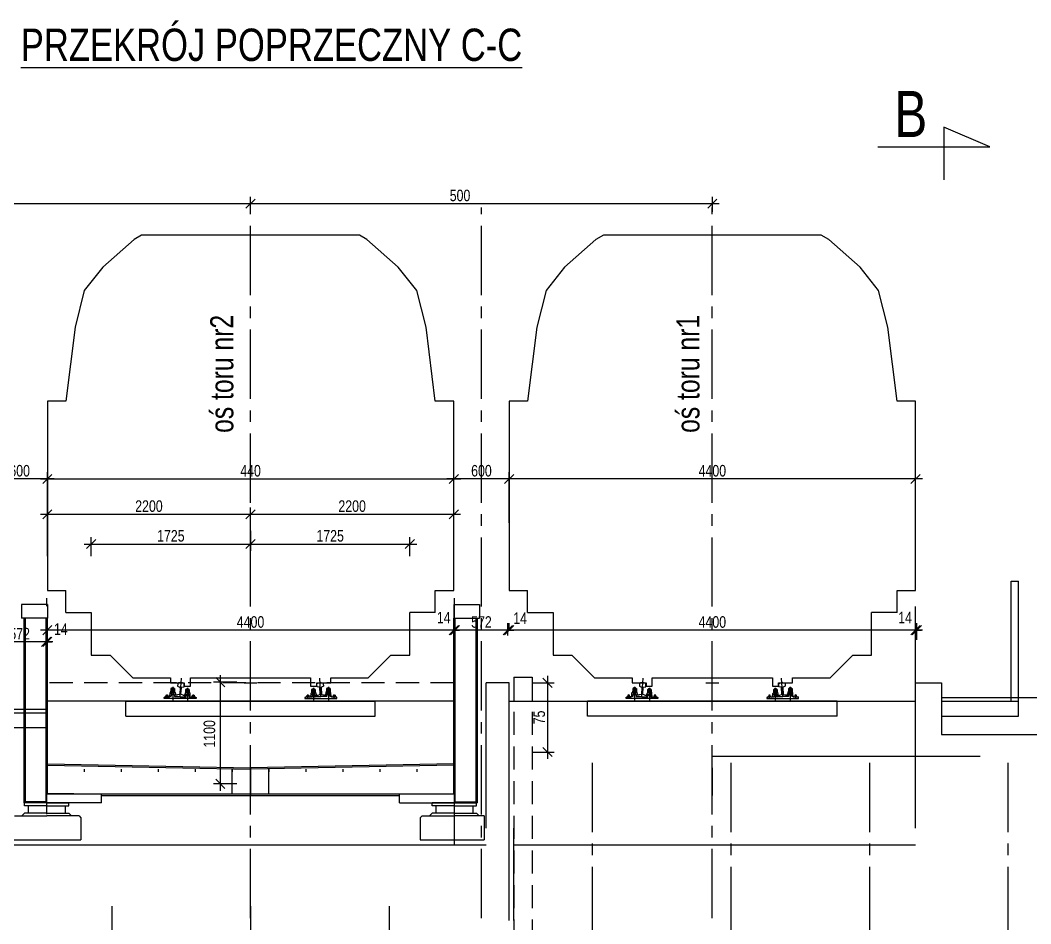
# Model space of a CAD drawing. Header units: millimetres. Extents: x -1069826 to 2704411, y -432732 to 412301.
# Drawn here: x 622238 to 633180, y -22106 to -12319 of the extents above; entities that cross this region are included whole.
import ezdxf
from ezdxf.enums import TextEntityAlignment as Align

# ---------------------------------------------------------------- set-up
doc = ezdxf.new("R2010")
doc.units = ezdxf.units.MM
doc.header["$LTSCALE"] = 1000
doc.header["$MEASUREMENT"] = 0
doc.linetypes.add('CENTER2', pattern=[1.125, 0.75, -0.125, 0.125, -0.125])
doc.linetypes.add('HIDDEN', pattern=[0.375, 0.25, -0.125])
for name, color, linetype in [('0-RAM-T', 7, 'Continuous'), ('0-T', 7, 'Continuous'), ('00XX00-S', 7, 'Continuous')]:
    doc.layers.add(name, color=color, linetype=linetype)
doc.styles.add('CDMSTYLE', font='CDMSIMPL', dxfattribs={"width": 0.8, "bigfont": 'CDMBIGPL'})
doc.dimstyles.new('CDMOG-CM-50', dxfattribs={"dimscale": 50, "dimtxt": 2.5, "dimasz": 2, "dimexe": 1.5, "dimexo": 5, "dimgap": 0.5, "dimtad": 1, "dimdec": 1, "dimlfac": 0.1, "dimrnd": 0.5, "dimzin": 9, "dimdsep": 46, "dimtxsty": 'CDMSTYLE', "dimblk1": 'OBLIQUE', "dimblk2": 'OBLIQUE', "dimsah": 1, "dimcen": -2.5, "dimdle": 1.5, "dimclrd": 9, "dimclre": 9, "dimclrt": 9, "dimadec": 0, "dimazin": 0, "dimtfac": 1, "dimtmove": 2, "dimatfit": 3, "dimldrblk": 'OBLIQUE', "dimfxl": 1, "dimtvp": 1, "dimtolj": 1, "dimtzin": 0, "dimarcsym": 0})
doc.dimstyles.new('CDMOG-MM-50', dxfattribs={"dimscale": 50, "dimtxt": 2.5, "dimasz": 1, "dimexe": 1.5, "dimexo": 5, "dimgap": 0.5, "dimtad": 1, "dimdec": 0, "dimrnd": 1, "dimzin": 1, "dimdsep": 46, "dimtxsty": 'CDMSTYLE', "dimblk1": 'OBLIQUE', "dimblk2": 'OBLIQUE', "dimsah": 1, "dimtsz": 1, "dimcen": -2.5, "dimdle": 1.5, "dimclrd": 9, "dimclre": 9, "dimclrt": 9, "dimadec": 0, "dimazin": 0, "dimtfac": 1, "dimtmove": 2, "dimatfit": 3, "dimldrblk": 'OBLIQUE', "dimfxl": 1, "dimtvp": 1, "dimtolj": 1, "dimtzin": 0, "dimarcsym": 0})
doc.dimstyles.new('CDMST-MM-50', dxfattribs={"dimscale": 50, "dimtxt": 2.5, "dimasz": 2, "dimexe": 1.5, "dimexo": 3, "dimgap": 0.5, "dimtad": 1, "dimdec": 0, "dimrnd": 1, "dimzin": 1, "dimdsep": 46, "dimtxsty": 'CDMSTYLE', "dimblk1": 'OBLIQUE', "dimblk2": 'OBLIQUE', "dimsah": 1, "dimcen": -2.5, "dimdle": 1.5, "dimclrd": 9, "dimclre": 9, "dimclrt": 9, "dimadec": 0, "dimazin": 0, "dimtfac": 1, "dimtmove": 2, "dimatfit": 3, "dimldrblk": 'OBLIQUE', "dimfxl": 1, "dimtvp": 1, "dimtolj": 1, "dimtzin": 0, "dimarcsym": 0})

# ---------------------------------------------------------------- blocks, each defined once
blk = doc.blocks.new('A$C5F112703')
at = {"color": 9, "linetype": 'ByBlock'}
for p, q in [((940, 4869), (600, 4569)), ((1020, 4919), (940, 4869)), ((3380, 4919), (1020, 4919)), ((3460, 4869), (3380, 4919)), ((3800, 4569), (3460, 4869)), ((600, 4569), (400, 4319)), ((4000, 4319), (3800, 4569)), ((400, 4319), (300, 3919)), ((4100, 3919), (4000, 4319)), ((300, 3919), (200, 3119)), ((4200, 3119), (4100, 3919)), ((0, 3119), (0, 1069)), ((200, 3119), (0, 3119)), ((4400, 3119), (4200, 3119)), ((4400, 1069), (4400, 3119)), ((0, 1069), (200, 1069)), ((4200, 1069), (4400, 1069)), ((475, 829), (475, 369)), ((3925, 369), (3925, 829)), ((475, 369), (680, 369)), ((680, 369), (925, 124)), ((3475, 124), (3720, 369)), ((3720, 369), (3925, 369)), ((925, 124), (1333, 124)), ((1333, 124), (1333, 69)), ((1550, 124), (2851, 124)), ((1550, 31), (1550, 124)), ((2851, 124), (2851, 31)), ((3068, 124), (3475, 124)), ((3068, 69), (3068, 124)), ((1333, 69), (1483, 69)), ((1483, 69), (1483, 31)), ((1483, 31), (1550, 31)), ((2851, 31), (2918, 31)), ((2918, 69), (3068, 69)), ((2918, 31), (2918, 69))]:
    blk.add_line(p, q, dxfattribs=at)
at = {"layer": '0-T', "color": 9, "linetype": 'Continuous'}
for p, q in [((200, 829), (200, 1069)), ((4200, 829), (4200, 1069)), ((200, 829), (475, 829)), ((4200, 829), (3925, 829)), ((2200, 0), (2200, 137)), ((2131, 69), (2269, 69))]:
    blk.add_line(p, q, dxfattribs=at)
blk = doc.blocks.new('A$C22AE4A19')
at = {"layer": '0-T', "color": 9, "linetype": 'Continuous'}
blk.add_blockref('A$C5F112703', (0, 0), dxfattribs=at)
blk = doc.blocks.new('*D151')
at = {"color": 9, "linetype": 'ByBlock', "transparency": 16777216}
for p, q in [((624682, -18043), (624782, -17943)), ((626407, -18043), (626507, -17943)), ((626457, -18126), (626457, -17918)), ((624657, -17993), (626532, -17993))]:
    blk.add_line(p, q, dxfattribs=at)
at = {"layer": 'Defpoints', "color": 0, "linetype": 'ByBlock', "transparency": 16777216}
for p in [(624732, -17599), (626457, -17993), (626457, -18376)]:
    blk.add_point(p, dxfattribs=at)
at = {"color": 9, "linetype": 'ByBlock', "transparency": 16777216, "insert": (625594, -17905), "char_height": 125, "attachment_point": 5, "style": 'CDMSTYLE'}
blk.add_mtext('\\A1;1725', dxfattribs=at)
blk = doc.blocks.new('_OBLIQUE')
at = {"color": 0, "linetype": 'ByBlock'}
blk.add_line((-0.5, -0.5), (0.5, 0.5), dxfattribs=at)
blk = doc.blocks.new('*D150')
at = {"color": 9, "linetype": 'ByBlock', "transparency": 16777216}
for p, q in [((626932, -18126), (626932, -17596)), ((624657, -17671), (627007, -17671)), ((624682, -17721), (624782, -17621)), ((626882, -17721), (626982, -17621))]:
    blk.add_line(p, q, dxfattribs=at)
at = {"layer": 'Defpoints', "color": 0, "linetype": 'ByBlock', "transparency": 16777216}
for p in [(626932, -17671), (624732, -18376), (626932, -18376)]:
    blk.add_point(p, dxfattribs=at)
at = {"color": 9, "linetype": 'ByBlock', "transparency": 16777216, "insert": (625832, -17583), "char_height": 125, "attachment_point": 5, "style": 'CDMSTYLE'}
blk.add_mtext('\\A1;2200', dxfattribs=at)
blk = doc.blocks.new('SZPKOL')
at = {"color": 0, "linetype": 'ByBlock'}
blk.add_lwpolyline([(12, 4, 0.138548), (-12, 5), (-9, 22), (0, 24), (9, 22)], format="xyb", close=True, dxfattribs=at)
for start, end in [(102.9105, 124.2422), (55.7578, 72.0998)]:
    blk.add_arc((-2, -38), 45.5, start, end, dxfattribs=at)
blk = doc.blocks.new('SRUKOL')
at = {"color": 0, "linetype": 'ByBlock'}
for p, q in [((0, 10), (-22, 10)), ((-22, 10), (-22, 0)), ((-11, 5), (-22, 5)), ((0, 0), (-22, 0)), ((-20, 37), (-20, 24)), ((-20, 24), (-20, 11)), ((-17, 5), (-17, 0)), ((0, 39), (-15, 39)), ((0, 10), (-15, 10)), ((-13, 42), (-10, 44)), ((-13, 39), (-13, 42)), ((-13, 42), (13, 42)), ((-12, 5), (-12, 0)), ((-11, 10), (11, 5)), ((-11, 5), (11, 0)), ((-10, 44), (-10, 38)), ((-10, 44), (10, 44)), ((-10, 37), (-10, 24)), ((-10, 24), (-10, 11)), ((0, 39), (15, 39)), ((0, 10), (15, 10)), ((0, 10), (22, 10)), ((0, 0), (22, 0)), ((13, 42), (10, 44)), ((10, 44), (10, 38)), ((10, 37), (10, 24)), ((10, 24), (10, 11)), ((11, 5), (22, 5)), ((12, 10), (12, 5)), ((13, 39), (13, 42)), ((17, 10), (17, 5)), ((20, 37), (20, 24)), ((20, 24), (20, 11)), ((22, 10), (22, 0))]:
    blk.add_line(p, q, dxfattribs=at)
for centre, radius, start, end in [((-15, 29), 10, 60, 120), ((-15, 20), 10, 240, 300), ((0, -1), 40, 90, 104.6015), ((0, 50), 40, 255.3985, 270), ((0, -1), 40, 75.3985, 90), ((0, 50), 40, 270, 284.6015), ((15, 29), 10, 60, 120), ((15, 20), 10, 240, 300)]:
    blk.add_arc(centre, radius, start, end, dxfattribs=at)
blk = doc.blocks.new('KOTOR14P')
at = {"color": 0, "linetype": 'ByBlock'}
for p, q in [((-763, 1), (-753, 0)), ((-743, -1), (-753, 0)), ((743, -1), (753, 0)), ((763, 1), (753, 0))]:
    blk.add_line(p, q, dxfattribs=at)
at = {"color": 1, "linetype": 'ByBlock'}
for p, q in [((-762, -151), (-749, 52)), ((762, -151), (749, 52)), ((-903, -170), (-903, -127)), ((-619, -170), (-619, -127)), ((621, -170), (621, -127)), ((906, -170), (906, -127))]:
    blk.add_line(p, q, dxfattribs=at)
at = {"color": 1, "linetype": 'Continuous'}
for p, q in [((-843, -44), (-843, -189)), ((-682, -56), (-682, -189)), ((682, -56), (682, -189)), ((843, -44), (843, -189))]:
    blk.add_line(p, q, dxfattribs=at)
at = {"color": 0, "linetype": 'ByBlock'}
for points in [[(-763, 1, 0.040045), (-775, 0, 0.020854), (-776, 0, 0.007371), (-779, -1, 0.343626), (-788, -12), (-790, -38), (-767, -47, -0.320103), (-763, -54), (-767, -119, -0.303763), (-772, -125), (-791, -132, -0.075856), (-803, -134), (-821, -134, 0.388573), (-824, -137), (-824, -145), (-700, -153), (-699, -145, 0.388573), (-702, -142), (-720, -139, -0.075856), (-731, -135), (-749, -127, -0.303763), (-753, -120), (-749, -55, -0.320103), (-744, -48), (-720, -42), (-719, -16, 0.343626), (-727, -4, 0.007371), (-729, -3, 0.020854), (-730, -3, 0.040045), (-743, -1)], [(763, 1, -0.040045), (775, 0, -0.020854), (776, 0, -0.007371), (779, -1, -0.343626), (788, -12), (790, -38), (767, -47, 0.320103), (763, -54), (767, -119, 0.303763), (772, -125), (791, -132, 0.075856), (803, -134), (821, -134, -0.388573), (824, -137), (824, -145), (700, -153), (699, -145, -0.388573), (702, -142), (720, -139, 0.075856), (731, -135), (749, -127, 0.303763), (753, -120), (749, -55, 0.320103), (744, -48), (720, -42), (719, -16, -0.343626), (727, -4, -0.007371), (729, -3, -0.020854), (730, -3, -0.040045), (743, -1)]]:
    blk.add_lwpolyline(points, format="xyb", dxfattribs=at)
for points in [[(-827, -114, 0.371247), (-830, -112), (-855, -112, 0.388479), (-858, -114), (-860, -143, -0.388479), (-862, -145), (-871, -145, -0.440425), (-873, -143), (-870, -107, -0.388479), (-862, -100), (-822, -100, -0.371247), (-817, -104), (-814, -120, 0.282191), (-811, -124), (-809, -125, -0.288824), (-808, -126), (-807, -131, -0.418231), (-809, -133), (-823, -134, -0.403059), (-825, -132)], [(827, -114, -0.371247), (830, -112), (855, -112, -0.388479), (858, -114), (860, -143, 0.388479), (862, -145), (871, -145, 0.440425), (873, -143), (870, -107, 0.388479), (862, -100), (822, -100, 0.371247), (817, -104), (814, -120, -0.282191), (811, -124), (809, -125, 0.288824), (808, -126), (807, -131, 0.418231), (809, -133), (823, -134, 0.403059), (825, -132)], [(-589, -162), (-589, -168, -0.414214), (-591, -170), (-932, -170, -0.414214), (-934, -168), (-934, -160, -0.414214), (-929, -155), (-880, -155, 0.414214), (-878, -153), (-878, -147, -0.414214), (-876, -145), (-860, -145, 0.385314), (-858, -143), (-856, -125), (-829, -125, -0.385314), (-827, -127), (-825, -146, 0.367589), (-823, -147), (-701, -155, 0.403251), (-698, -153), (-697, -137, -0.385314), (-695, -135), (-669, -135, -0.385314), (-667, -137), (-666, -155, 0.385314), (-664, -157), (-594, -157, -0.414214)], [(-698, -124, -0.371247), (-695, -122), (-670, -122, -0.388479), (-667, -124), (-665, -153, 0.388479), (-663, -155), (-654, -155, 0.440425), (-652, -152), (-655, -117, 0.388479), (-663, -110), (-703, -110, 0.371247), (-708, -114), (-710, -127, -0.282191), (-714, -131), (-715, -131, 0.288824), (-717, -133), (-717, -138, 0.418231), (-716, -140), (-702, -141, 0.403059), (-700, -140)], [(589, -162), (589, -168, 0.414214), (591, -170), (932, -170, 0.414214), (934, -168), (934, -160, 0.414214), (929, -155), (880, -155, -0.414214), (878, -153), (878, -147, 0.414214), (876, -145), (860, -145, -0.385314), (858, -143), (856, -125), (829, -125, 0.385314), (827, -127), (825, -146, -0.367589), (823, -147), (701, -155, -0.403251), (698, -153), (697, -137, 0.385314), (695, -135), (669, -135, 0.385314), (667, -137), (666, -155, -0.385314), (664, -157), (594, -157, 0.414214)], [(698, -124, 0.371247), (695, -122), (670, -122, 0.388479), (667, -124), (665, -153, -0.388479), (663, -155), (654, -155, -0.440425), (652, -152), (655, -117, -0.388479), (663, -110), (703, -110, -0.371247), (708, -114), (710, -127, 0.282191), (714, -131), (715, -131, -0.288824), (717, -133), (717, -138, -0.418231), (716, -140), (702, -141, -0.403059), (700, -140)]]:
    blk.add_lwpolyline(points, format="xyb", close=True, dxfattribs=at)
at = {"color": 1, "linetype": 'Continuous'}
blk.add_point((0, 0), dxfattribs=at)
at = {"color": 0, "linetype": 'ByBlock'}
for name, p in [('SRUKOL', (-844, -100)), ('SRUKOL', (-683, -110)), ('SRUKOL', (681, -110)), ('SRUKOL', (842, -100)), ('SZPKOL', (-904, -155)), ('SZPKOL', (-619, -157)), ('SZPKOL', (621, -157)), ('SZPKOL', (907, -155))]:
    blk.add_blockref(name, p, dxfattribs=at)
blk = doc.blocks.new('*D122')
at = {"color": 9, "linetype": 'ByBlock', "transparency": 16777216}
for p, q in [((550356, -17288), (554906, -17288)), ((550431, -18119), (550431, -17213)), ((554831, -18119), (554831, -17213))]:
    blk.add_line(p, q, dxfattribs=at)
at = {"layer": 'Defpoints', "color": 0, "linetype": 'ByBlock', "transparency": 16777216}
for p in [(554831, -17288), (550431, -18369), (554831, -18369)]:
    blk.add_point(p, dxfattribs=at)
at = {"color": 9, "linetype": 'ByBlock', "transparency": 16777216, "xscale": 100, "yscale": 100, "zscale": 100, "rotation": 180}
blk.add_blockref('_OBLIQUE', (550431, -17288), dxfattribs=at)
at = {"color": 9, "linetype": 'ByBlock', "transparency": 16777216, "xscale": 100, "yscale": 100, "zscale": 100}
blk.add_blockref('_OBLIQUE', (554831, -17288), dxfattribs=at)
at = {"color": 9, "linetype": 'ByBlock', "transparency": 16777216, "insert": (552631, -17200), "char_height": 125, "attachment_point": 5, "style": 'CDMSTYLE'}
blk.add_mtext('\\A1;440', dxfattribs=at)
blk = doc.blocks.new('*D120')
at = {"color": 9, "linetype": 'ByBlock', "transparency": 16777216}
for p, q in [((627007, -18925), (622457, -18925)), ((622482, -18975), (622582, -18875)), ((622532, -19246), (622532, -18850)), ((626882, -18975), (626982, -18875))]:
    blk.add_line(p, q, dxfattribs=at)
at = {"layer": 'Defpoints', "color": 0, "linetype": 'ByBlock', "transparency": 16777216}
for p in [(622532, -18925), (626932, -19294), (622532, -19496)]:
    blk.add_point(p, dxfattribs=at)
at = {"color": 9, "linetype": 'ByBlock', "transparency": 16777216, "insert": (624732, -18838), "char_height": 125, "attachment_point": 5, "style": 'CDMSTYLE'}
blk.add_mtext('\\A1;4400', dxfattribs=at)
blk = doc.blocks.new('*D136')
at = {"color": 9, "linetype": 'ByBlock', "transparency": 16777216}
for p, q in [((621896, -19103), (621996, -19003)), ((621946, -19374), (621946, -18978)), ((622468, -19103), (622568, -19003)), ((622593, -19053), (621871, -19053))]:
    blk.add_line(p, q, dxfattribs=at)
at = {"layer": 'Defpoints', "color": 0, "linetype": 'ByBlock', "transparency": 16777216}
for p in [(621946, -19053), (621946, -19624), (622518, -19624)]:
    blk.add_point(p, dxfattribs=at)
at = {"color": 9, "linetype": 'ByBlock', "transparency": 16777216, "insert": (622232, -18965), "char_height": 125, "attachment_point": 5, "style": 'CDMSTYLE'}
blk.add_mtext('\\A1;572', dxfattribs=at)
blk = doc.blocks.new('*D137')
at = {"color": 9, "linetype": 'ByBlock', "transparency": 16777216}
for p, q in [((622468, -19103), (622568, -19003)), ((622482, -19103), (622582, -19003)), ((622518, -19374), (622518, -18978)), ((622518, -19053), (622468, -19053)), ((622532, -19053), (622518, -19053)), ((622532, -19053), (622518, -19053)), ((622532, -19053), (622582, -19053))]:
    blk.add_line(p, q, dxfattribs=at)
at = {"layer": 'Defpoints', "color": 0, "linetype": 'ByBlock', "transparency": 16777216}
for p in [(622518, -19053), (622518, -19624), (622532, -19624)]:
    blk.add_point(p, dxfattribs=at)
at = {"color": 9, "linetype": 'ByBlock', "transparency": 16777216, "insert": (622678, -18915), "char_height": 125, "attachment_point": 5, "style": 'CDMSTYLE'}
blk.add_mtext('\\A1;14', dxfattribs=at)
blk = doc.blocks.new('*D138')
at = {"color": 9, "linetype": 'ByBlock', "transparency": 16777216}
for p, q in [((622607, -17288), (621857, -17288)), ((621882, -17338), (621982, -17238)), ((621932, -17515), (621932, -17213)), ((622482, -17338), (622582, -17238)), ((622532, -17416), (622532, -17213))]:
    blk.add_line(p, q, dxfattribs=at)
at = {"layer": 'Defpoints', "color": 0, "linetype": 'ByBlock', "transparency": 16777216}
for p in [(621932, -17288), (622532, -17666), (621932, -17765)]:
    blk.add_point(p, dxfattribs=at)
at = {"color": 9, "linetype": 'ByBlock', "transparency": 16777216, "insert": (622232, -17200), "char_height": 125, "attachment_point": 5, "style": 'CDMSTYLE'}
blk.add_mtext('\\A1;600', dxfattribs=at)
blk = doc.blocks.new('*D141')
at = {"color": 9, "linetype": 'ByBlock', "transparency": 16777216}
for p, q in [((552304, -20665), (552304, -19415)), ((552481, -19490), (552229, -19490)), ((552481, -20590), (552229, -20590))]:
    blk.add_line(p, q, dxfattribs=at)
at = {"layer": 'Defpoints', "color": 0, "linetype": 'ByBlock', "transparency": 16777216}
for p in [(552304, -19490), (552631, -19490), (552631, -20590)]:
    blk.add_point(p, dxfattribs=at)
at = {"color": 9, "linetype": 'ByBlock', "transparency": 16777216, "xscale": 100, "yscale": 100, "zscale": 100}
for p, rotation in [((552304, -19490), 90), ((552304, -20590), 270)]:
    blk.add_blockref('_OBLIQUE', p, dxfattribs=dict(at, rotation=rotation))
at = {"color": 9, "linetype": 'ByBlock', "transparency": 16777216, "insert": (552186, -20049), "char_height": 125, "attachment_point": 5, "rotation": 90, "style": 'CDMSTYLE'}
blk.add_mtext('\\A1;1100', dxfattribs=at)
blk = doc.blocks.new('*D116')
at = {"color": 9, "linetype": 'ByBlock', "transparency": 16777216}
for p, q in [((622957, -18043), (623057, -17943)), ((623007, -18126), (623007, -17918)), ((624682, -18043), (624782, -17943)), ((624732, -17849), (624732, -18068)), ((622932, -17993), (624807, -17993))]:
    blk.add_line(p, q, dxfattribs=at)
at = {"layer": 'Defpoints', "color": 0, "linetype": 'ByBlock', "transparency": 16777216}
for p in [(624732, -17599), (624732, -17993), (623007, -18376)]:
    blk.add_point(p, dxfattribs=at)
at = {"color": 9, "linetype": 'ByBlock', "transparency": 16777216, "insert": (623869, -17905), "char_height": 125, "attachment_point": 5, "style": 'CDMSTYLE'}
blk.add_mtext('\\A1;1725', dxfattribs=at)
blk = doc.blocks.new('*D115')
at = {"color": 9, "linetype": 'ByBlock', "transparency": 16777216}
for p, q in [((622532, -18126), (622532, -17596)), ((624732, -18126), (624732, -17596)), ((622457, -17671), (624807, -17671)), ((622482, -17721), (622582, -17621)), ((624682, -17721), (624782, -17621))]:
    blk.add_line(p, q, dxfattribs=at)
at = {"layer": 'Defpoints', "color": 0, "linetype": 'ByBlock', "transparency": 16777216}
for p in [(624732, -17671), (622532, -18376), (624732, -18376)]:
    blk.add_point(p, dxfattribs=at)
at = {"color": 9, "linetype": 'ByBlock', "transparency": 16777216, "insert": (623632, -17583), "char_height": 125, "attachment_point": 5, "style": 'CDMSTYLE'}
blk.add_mtext('\\A1;2200', dxfattribs=at)
blk = doc.blocks.new('*D157')
at = {"color": 9, "linetype": 'ByBlock', "transparency": 16777216}
for p, q in [((631882, -18975), (631982, -18875)), ((631932, -18925), (631882, -18925)), ((631896, -18975), (631996, -18875)), ((631932, -19025), (631932, -18850)), ((631946, -18925), (631932, -18925)), ((631946, -18925), (631932, -18925)), ((631946, -19029), (631946, -18850)), ((631946, -18925), (631996, -18925))]:
    blk.add_line(p, q, dxfattribs=at)
at = {"layer": 'Defpoints', "color": 0, "linetype": 'ByBlock', "transparency": 16777216}
for p in [(631932, -18925), (631932, -19275), (631946, -19279)]:
    blk.add_point(p, dxfattribs=at)
at = {"color": 9, "linetype": 'ByBlock', "transparency": 16777216, "insert": (631819, -18789), "char_height": 125, "attachment_point": 5, "style": 'CDMSTYLE'}
blk.add_mtext('\\A1;14', dxfattribs=at)
blk = doc.blocks.new('*D156')
at = {"color": 9, "linetype": 'ByBlock', "transparency": 16777216}
for p, q in [((555845, -19421), (555845, -20321)), ((555681, -19496), (555920, -19496)), ((555681, -20246), (555920, -20246))]:
    blk.add_line(p, q, dxfattribs=at)
at = {"layer": 'Defpoints', "color": 0, "linetype": 'ByBlock', "transparency": 16777216}
for p in [(555431, -19496), (555431, -20246), (555845, -20246)]:
    blk.add_point(p, dxfattribs=at)
at = {"color": 9, "linetype": 'ByBlock', "transparency": 16777216, "xscale": 100, "yscale": 100, "zscale": 100}
for p, rotation in [((555845, -19496), 90), ((555845, -20246), 270)]:
    blk.add_blockref('_OBLIQUE', p, dxfattribs=dict(at, rotation=rotation))
at = {"color": 9, "linetype": 'ByBlock', "transparency": 16777216, "insert": (555757, -19871), "char_height": 125, "attachment_point": 5, "rotation": 90, "style": 'CDMSTYLE'}
blk.add_mtext('\\A1;75', dxfattribs=at)
blk = doc.blocks.new('*D155')
at = {"color": 9, "linetype": 'ByBlock', "transparency": 16777216}
for p, q in [((627607, -17288), (626857, -17288)), ((626882, -17338), (626982, -17238)), ((626932, -17423), (626932, -17213)), ((627482, -17338), (627582, -17238)), ((627532, -17515), (627532, -17213))]:
    blk.add_line(p, q, dxfattribs=at)
at = {"layer": 'Defpoints', "color": 0, "linetype": 'ByBlock', "transparency": 16777216}
for p in [(626932, -17288), (626932, -17673), (627532, -17765)]:
    blk.add_point(p, dxfattribs=at)
at = {"color": 9, "linetype": 'ByBlock', "transparency": 16777216, "insert": (627232, -17200), "char_height": 125, "attachment_point": 5, "style": 'CDMSTYLE'}
blk.add_mtext('\\A1;600', dxfattribs=at)
blk = doc.blocks.new('*D154')
at = {"color": 9, "linetype": 'ByBlock', "transparency": 16777216}
for p, q in [((627468, -18975), (627568, -18875)), ((627518, -18925), (627468, -18925)), ((627482, -18975), (627582, -18875)), ((627518, -18985), (627518, -18850)), ((627532, -18925), (627518, -18925)), ((627532, -18925), (627518, -18925)), ((627532, -18925), (627582, -18925))]:
    blk.add_line(p, q, dxfattribs=at)
at = {"layer": 'Defpoints', "color": 0, "linetype": 'ByBlock', "transparency": 16777216}
for p in [(627518, -18925), (627518, -19235), (627532, -19176)]:
    blk.add_point(p, dxfattribs=at)
at = {"color": 9, "linetype": 'ByBlock', "transparency": 16777216, "insert": (627651, -18797), "char_height": 125, "attachment_point": 5, "style": 'CDMSTYLE'}
blk.add_mtext('\\A1;14', dxfattribs=at)
blk = doc.blocks.new('*D153')
at = {"color": 9, "linetype": 'ByBlock', "transparency": 16777216}
for p, q in [((627593, -18925), (626871, -18925)), ((626896, -18975), (626996, -18875)), ((626946, -19010), (626946, -18850)), ((627468, -18975), (627568, -18875))]:
    blk.add_line(p, q, dxfattribs=at)
at = {"layer": 'Defpoints', "color": 0, "linetype": 'ByBlock', "transparency": 16777216}
for p in [(626946, -18925), (627518, -19235), (626946, -19260)]:
    blk.add_point(p, dxfattribs=at)
at = {"color": 9, "linetype": 'ByBlock', "transparency": 16777216, "insert": (627232, -18838), "char_height": 125, "attachment_point": 5, "style": 'CDMSTYLE'}
blk.add_mtext('\\A1;572', dxfattribs=at)
blk = doc.blocks.new('*D152')
at = {"color": 9, "linetype": 'ByBlock', "transparency": 16777216}
for p, q in [((626882, -18975), (626982, -18875)), ((626932, -18925), (626882, -18925)), ((626896, -18975), (626996, -18875)), ((626932, -19044), (626932, -18850)), ((626946, -18925), (626932, -18925)), ((626946, -18925), (626932, -18925)), ((626946, -18925), (626996, -18925))]:
    blk.add_line(p, q, dxfattribs=at)
at = {"layer": 'Defpoints', "color": 0, "linetype": 'ByBlock', "transparency": 16777216}
for p in [(626932, -18925), (626932, -19294), (626946, -19260)]:
    blk.add_point(p, dxfattribs=at)
at = {"color": 9, "linetype": 'ByBlock', "transparency": 16777216, "insert": (626824, -18790), "char_height": 125, "attachment_point": 5, "style": 'CDMSTYLE'}
blk.add_mtext('\\A1;14', dxfattribs=at)
blk = doc.blocks.new('*D149')
at = {"color": 9, "linetype": 'ByBlock', "transparency": 16777216}
for p, q in [((559906, -17288), (555356, -17288)), ((555431, -17765), (555431, -17213)), ((559831, -17765), (559831, -17213))]:
    blk.add_line(p, q, dxfattribs=at)
at = {"layer": 'Defpoints', "color": 0, "linetype": 'ByBlock', "transparency": 16777216}
for p in [(555431, -17288), (555431, -17915), (559831, -17915)]:
    blk.add_point(p, dxfattribs=at)
at = {"color": 9, "linetype": 'ByBlock', "transparency": 16777216, "xscale": 100, "yscale": 100, "zscale": 100, "rotation": 180}
blk.add_blockref('_OBLIQUE', (555431, -17288), dxfattribs=at)
at = {"color": 9, "linetype": 'ByBlock', "transparency": 16777216, "xscale": 100, "yscale": 100, "zscale": 100}
blk.add_blockref('_OBLIQUE', (559831, -17288), dxfattribs=at)
at = {"color": 9, "linetype": 'ByBlock', "transparency": 16777216, "insert": (557631, -17200), "char_height": 125, "attachment_point": 5, "style": 'CDMSTYLE'}
blk.add_mtext('\\A1;4400', dxfattribs=at)
blk = doc.blocks.new('*D148')
at = {"color": 9, "linetype": 'ByBlock', "transparency": 16777216}
for p, q in [((632007, -18925), (627457, -18925)), ((627482, -18975), (627582, -18875)), ((627532, -18926), (627532, -18850)), ((631882, -18975), (631982, -18875))]:
    blk.add_line(p, q, dxfattribs=at)
at = {"layer": 'Defpoints', "color": 0, "linetype": 'ByBlock', "transparency": 16777216}
for p in [(627532, -18925), (627532, -19176), (631932, -19275)]:
    blk.add_point(p, dxfattribs=at)
at = {"color": 9, "linetype": 'ByBlock', "transparency": 16777216, "insert": (629732, -18838), "char_height": 125, "attachment_point": 5, "style": 'CDMSTYLE'}
blk.add_mtext('\\A1;4400', dxfattribs=at)
blk = doc.blocks.new('*D158')
at = {"color": 9, "linetype": 'ByBlock', "transparency": 16777216}
for p, q in [((552556, -14306), (557706, -14306)), ((552631, -14396), (552631, -14231)), ((557631, -14396), (557631, -14231))]:
    blk.add_line(p, q, dxfattribs=at)
at = {"layer": 'Defpoints', "color": 0, "linetype": 'ByBlock', "transparency": 16777216}
for p in [(557631, -14306), (552631, -14646), (557631, -14646)]:
    blk.add_point(p, dxfattribs=at)
at = {"color": 9, "linetype": 'ByBlock', "transparency": 16777216, "xscale": 100, "yscale": 100, "zscale": 100, "rotation": 180}
blk.add_blockref('_OBLIQUE', (552631, -14306), dxfattribs=at)
at = {"color": 9, "linetype": 'ByBlock', "transparency": 16777216, "xscale": 100, "yscale": 100, "zscale": 100}
blk.add_blockref('_OBLIQUE', (557631, -14306), dxfattribs=at)
at = {"color": 9, "linetype": 'ByBlock', "transparency": 16777216, "insert": (554899, -14218), "char_height": 125, "attachment_point": 5, "style": 'CDMSTYLE'}
blk.add_mtext('\\A1;500', dxfattribs=at)
blk = doc.blocks.new('*D121')
at = {"color": 9, "linetype": 'ByBlock', "transparency": 16777216}
for p, q in [((547556, -14306), (552706, -14306)), ((547631, -14396), (547631, -14231)), ((552631, -14396), (552631, -14231))]:
    blk.add_line(p, q, dxfattribs=at)
at = {"layer": 'Defpoints', "color": 0, "linetype": 'ByBlock', "transparency": 16777216}
for p in [(552631, -14306), (547631, -14646), (552631, -14646)]:
    blk.add_point(p, dxfattribs=at)
at = {"color": 9, "linetype": 'ByBlock', "transparency": 16777216, "xscale": 100, "yscale": 100, "zscale": 100, "rotation": 180}
blk.add_blockref('_OBLIQUE', (547631, -14306), dxfattribs=at)
at = {"color": 9, "linetype": 'ByBlock', "transparency": 16777216, "xscale": 100, "yscale": 100, "zscale": 100}
blk.add_blockref('_OBLIQUE', (552631, -14306), dxfattribs=at)
at = {"color": 9, "linetype": 'ByBlock', "transparency": 16777216, "insert": (549899, -14218), "char_height": 125, "attachment_point": 5, "style": 'CDMSTYLE'}
blk.add_mtext('\\A1;500', dxfattribs=at)

msp = doc.modelspace()

# ---------------------------------------------------------------- linework, layer by layer
at = {"color": 9, "linetype": 'CENTER2'}
for p, q in [((624731.8547, -22045.9644), (624731.8547, -14349.1595)), ((627231.8547, -22045.9644), (627231.8547, -14349.1595)), ((629731.8547, -22045.9644), (629731.8547, -14349.1595))]:
    msp.add_line(p, q, dxfattribs=at)
at = {"color": 1, "linetype": 'Continuous'}
for p, q in [((622251.8547, -18647.6844), (622251.8547, -18797.6844)), ((622531.8547, -18647.6844), (622251.8547, -18647.6844)), ((622251.8547, -18647.6844), (622251.8547, -18797.6844)), ((622531.8547, -18647.6844), (622531.8547, -18797.6844)), ((626931.8547, -18647.6844), (627211.8547, -18647.6844)), ((626931.8547, -18647.6844), (626931.8547, -18797.6844)), ((627211.8547, -18647.6844), (627211.8547, -18797.6844)), ((622251.8547, -18767.6844), (622251.8547, -18797.6844)), ((622251.8547, -18767.6844), (622251.8547, -18797.6844)), ((622251.8547, -18767.6844), (622251.8547, -18797.6844)), ((622251.8547, -18767.6844), (622251.8547, -18797.6844)), ((622531.8547, -18797.6844), (622251.8547, -18797.6844)), ((626931.8547, -18797.6844), (627211.8547, -18797.6844)), ((627211.8547, -18767.6844), (627211.8547, -18797.6844)), ((627211.8547, -18767.6844), (627211.8547, -18797.6844)), ((623381.8547, -19696.1741), (626081.8547, -19696.1741)), ((623381.8547, -19856.1741), (623381.8547, -19696.1741)), ((626081.8547, -19856.1741), (626081.8547, -19696.1741)), ((628381.8547, -19856.1741), (628381.8547, -19696.1741)), ((631081.8547, -19696.1741), (628381.8547, -19696.1741)), ((631081.8547, -19856.1741), (631081.8547, -19696.1741)), ((623381.8547, -19856.1741), (626081.8547, -19856.1741)), ((631081.8547, -19856.1741), (628381.8547, -19856.1741)), ((622531.8547, -20373.6844), (624731.8547, -20417.6844)), ((622531.8547, -20387.6872), (624731.5748, -20431.6816)), ((626931.8547, -20373.6844), (624731.8547, -20417.6844)), ((626931.8547, -20387.6872), (624732.1347, -20431.6816)), ((622817.8547, -20697.6844), (622517.8547, -20697.6844)), ((622517.8547, -20727.6844), (622517.8547, -20697.6844)), ((622517.8547, -20797.6844), (622517.8547, -20697.6844)), ((623117.8547, -20727.6844), (623117.8547, -20697.6844)), ((623117.8547, -20797.6844), (623117.8547, -20697.6844)), ((626345.8547, -20727.6844), (626345.8547, -20697.6844)), ((626345.8547, -20797.6844), (626345.8547, -20697.6844)), ((626645.8547, -20697.6844), (626945.8547, -20697.6844)), ((626945.8547, -20727.6844), (626945.8547, -20697.6844)), ((626945.8547, -20797.6844), (626945.8547, -20697.6844)), ((623117.8547, -20797.6844), (622517.8547, -20797.6844)), ((626345.8547, -20797.6844), (626945.8547, -20797.6844))]:
    msp.add_line(p, q, dxfattribs=at)
at = {"color": 40, "linetype": 'HIDDEN'}
msp.add_line((626931.8547, -19496.1741), (622531.8547, -19496.1741), dxfattribs=at)
at = {"color": 3, "linetype": 'Continuous'}
for p, q in [((626931.8547, -19696.1741), (622531.8547, -19696.1741)), ((627531.8547, -19696.1741), (631931.8547, -19696.1741))]:
    msp.add_line(p, q, dxfattribs=at)
at = {"layer": '0-RAM-T', "color": 4, "linetype": 'Continuous'}
msp.add_lwpolyline([(631523.5869, -13691.5689), (632737.8726, -13691.5689), (632237.8726, -13477.2832), (632237.8726, -14048.7117)], dxfattribs=at)
at = {"layer": '0-T', "color": 9, "linetype": 'Continuous'}
for p, q in [((632967.9606, -18396.3591), (633047.9606, -18396.3591)), ((632967.9606, -19696.3591), (632967.9606, -18396.3591)), ((633047.9606, -19856.3591), (633047.9606, -18396.3591)), ((622277.8547, -18797.6844), (622277.8547, -20797.6844)), ((622291.8547, -18797.6844), (622291.8547, -20797.6844)), ((627171.8547, -18797.6844), (627171.8547, -20797.6844)), ((627185.8547, -18797.6844), (627185.8547, -20797.6844)), ((632211.8547, -19656.3591), (632967.9606, -19656.3591)), ((622517.8547, -19783.6844), (621481.8547, -19783.6844)), ((632211.8547, -19696.3591), (633047.9606, -19696.3591)), ((622517.8547, -19823.6844), (621401.8547, -19823.6844)), ((632211.8547, -19856.3591), (633047.9606, -19856.3591)), ((622517.8547, -19983.6844), (621401.8547, -19983.6844)), ((629731.8547, -20290.1741), (632631.8547, -20290.1741)), ((624731.8547, -20417.6844), (624731.8547, -20717.6844)), ((629731.8547, -20417.6844), (629731.8547, -20717.6844)), ((622517.8547, -20783.6844), (622291.8547, -20783.6844)), ((626945.8547, -20783.6844), (627171.8547, -20783.6844)), ((622517.8547, -20797.6844), (622277.8547, -20797.6844)), ((626945.8547, -20797.6844), (627185.8547, -20797.6844)), ((622154.8547, -21197.6844), (622894.8547, -21197.6844)), ((626568.8547, -21197.6844), (627261.8547, -21197.6844))]:
    msp.add_line(p, q, dxfattribs=at)
at = {"layer": '0-T', "color": 40, "linetype": 'CENTER2'}
for p, q in [((622524.8547, -20917.3305), (622524.8547, -18578.6725)), ((626938.8547, -21255.047), (626938.8547, -18578.6725))]:
    msp.add_line(p, q, dxfattribs=at)
at = {"layer": '0-T', "color": 1, "linetype": 'Continuous'}
for p, q in [((631931.8547, -20570.1741), (631931.8547, -18670.1741)), ((622517.8547, -20697.6844), (622517.8547, -18797.6844)), ((622531.8547, -20697.6844), (622531.8547, -18797.6844)), ((626931.8547, -20697.6844), (626931.8547, -18797.6844)), ((626945.8547, -20697.6844), (626945.8547, -18797.6844)), ((632211.8547, -19656.3591), (633311.8547, -19656.3591)), ((622517.8547, -20697.6844), (626931.8547, -20697.6844)), ((623117.8547, -20717.6844), (626345.8547, -20717.6844)), ((622284.8547, -20827.6844), (622284.8547, -20797.6844)), ((622324.8547, -20827.6844), (622324.8547, -20907.6844)), ((622724.8547, -20827.6844), (622724.8547, -20907.6844)), ((622764.8547, -20827.6844), (622764.8547, -20797.6844)), ((626698.8547, -20827.6844), (626698.8547, -20797.6844)), ((626738.8547, -20827.6844), (626738.8547, -20907.6844)), ((627138.8547, -20827.6844), (627138.8547, -20907.6844)), ((627178.8547, -20827.6844), (627178.8547, -20797.6844)), ((622174.8547, -20937.6844), (622524.8547, -20937.6844)), ((622874.8547, -20937.6844), (622524.8547, -20937.6844)), ((622874.8547, -20937.6844), (622894.8547, -20957.6844)), ((622894.8547, -20957.6844), (622894.8547, -21197.6844)), ((626568.8547, -20957.6844), (626588.8547, -20937.6844)), ((626568.8547, -20957.6844), (626568.8547, -21197.6844)), ((626588.8547, -20937.6844), (626938.8547, -20937.6844)), ((627261.8547, -20937.6844), (626938.8547, -20937.6844)), ((627261.8547, -20937.6844), (627261.8547, -21197.6844))]:
    msp.add_line(p, q, dxfattribs=at)
at = {"layer": '0-T', "color": 3, "linetype": 'Continuous'}
msp.add_line((631931.8547, -20570.1741), (631931.8547, -19130.1741), dxfattribs=at)
at = {"layer": '0-T', "color": 4, "linetype": 'HIDDEN'}
for p, q in [((627581.8547, -19436.4035), (627581.8547, -24116.9887)), ((627581.8547, -19436.4035), (627781.8547, -19436.4035)), ((627781.8547, -19436.4035), (627781.8547, -24116.9887))]:
    msp.add_line(p, q, dxfattribs=at)
at = {"layer": '0-T', "color": 2, "linetype": 'Continuous'}
for p, q in [((627281.8547, -21070.1741), (627281.8547, -19496.1741)), ((627531.8547, -19496.1741), (627281.8547, -19496.1741)), ((627531.8547, -22070.1741), (627531.8547, -19496.1741)), ((631931.8547, -19496.1741), (632211.8547, -19496.1741)), ((631932.8948, -21070.1741), (631931.8547, -19496.1741)), ((632211.8547, -19496.1741), (632211.8547, -20056.1741)), ((632211.8547, -20056.1741), (633311.8547, -20056.1741)), ((622931.5748, -20431.6816), (622931.5748, -20461.6816)), ((623331.5748, -20431.6816), (623331.5748, -20461.6816)), ((623731.5748, -20431.6816), (623731.5748, -20461.6816)), ((624131.5748, -20431.6816), (624131.5748, -20461.6816)), ((624531.5748, -20697.6844), (624531.5748, -20427.6816)), ((624531.5748, -20431.6816), (624531.5748, -20461.6816)), ((624931.5748, -20697.6844), (624931.5748, -20427.6928)), ((624931.5748, -20431.6816), (624931.5748, -20461.6816)), ((625331.5748, -20431.6816), (625331.5748, -20461.6816)), ((625731.5748, -20431.6816), (625731.5748, -20461.6816)), ((626131.5748, -20431.6816), (626131.5748, -20461.6816)), ((626531.5748, -20431.6816), (626531.5748, -20461.6816)), ((627581.8547, -22070.1741), (627581.8547, -21070.1741)), ((621100.8713, -21252.6844), (627281.8547, -21252.6844)), ((627581.8547, -21252.6844), (631932.8948, -21252.6844))]:
    msp.add_line(p, q, dxfattribs=at)
at = {"layer": '0-T', "color": 9, "linetype": 'CENTER2'}
for p, q in [((628431.8547, -20362.6844), (628431.8547, -33278.3561)), ((631431.8547, -20362.6844), (631431.8547, -33278.3561)), ((632931.8547, -20362.6844), (632931.8547, -33278.3561)), ((623231.8547, -21915.3891), (623231.8547, -33278.3561)), ((626231.8547, -21915.3891), (626231.8547, -33278.3561))]:
    msp.add_line(p, q, dxfattribs=at)
at = {"layer": '0-T', "color": 2, "linetype": 'CENTER2'}
for p, q in [((629931.8547, -20362.6844), (629931.8547, -33278.3561)), ((624731.8547, -21915.3891), (624731.8547, -33278.3561))]:
    msp.add_line(p, q, dxfattribs=at)
at = {"layer": '0-T', "color": 40, "linetype": 'Continuous'}
for p, q in [((622517.8547, -20697.6844), (622531.8547, -20697.6844)), ((626931.8547, -20697.6844), (626945.8547, -20697.6844))]:
    msp.add_line(p, q, dxfattribs=at)
at = {"layer": '00XX00-S', "color": 1, "linetype": 'Continuous'}
for p, q in [((622524.8547, -20797.6844), (622284.8547, -20797.6844)), ((622524.8547, -20827.6844), (622284.8547, -20827.6844)), ((622524.8547, -20797.6844), (622764.8547, -20797.6844)), ((622524.8547, -20827.6844), (622764.8547, -20827.6844)), ((626938.8547, -20797.6844), (626698.8547, -20797.6844)), ((626938.8547, -20827.6844), (626698.8547, -20827.6844)), ((626938.8547, -20797.6844), (627178.8547, -20797.6844)), ((626938.8547, -20827.6844), (627178.8547, -20827.6844)), ((622284.8547, -20907.6844), (622254.8547, -20937.6844)), ((622524.8547, -20907.6844), (622284.8547, -20907.6844)), ((622524.8547, -20907.6844), (622764.8547, -20907.6844)), ((622764.8547, -20907.6844), (622794.8547, -20937.6844)), ((626698.8547, -20907.6844), (626668.8547, -20937.6844)), ((626938.8547, -20907.6844), (626698.8547, -20907.6844)), ((626938.8547, -20907.6844), (627178.8547, -20907.6844)), ((627178.8547, -20907.6844), (627208.8547, -20937.6844))]:
    msp.add_line(p, q, dxfattribs=at)

# ---------------------------------------------------------------- block references
at = {"color": 1, "linetype": 'Continuous'}
msp.add_blockref('KOTOR14P', (624731.8547, -19496.1741), dxfattribs=at)
at = {"color": 1, "linetype": 'Continuous', "xscale": -1}
msp.add_blockref('KOTOR14P', (629731.8547, -19496.1741), dxfattribs=at)
at = {"layer": '0-T', "color": 9, "linetype": 'Continuous'}
for p in [(622531.8546, -19564.6944), (627531.8546, -19564.6944)]:
    msp.add_blockref('A$C22AE4A19', p, dxfattribs=at)

# ---------------------------------------------------------------- texts
at = {"layer": '0-RAM-T', "color": 4, "linetype": 'Continuous', "style": 'CDMSTYLE', "width": 0.8}
msp.add_text('B', height=500, dxfattribs=at).set_placement((631880.7297, -13334.426), align=Align.MIDDLE)
at = {"layer": '0-T', "color": 4, "linetype": 'Continuous', "style": 'CDMSTYLE', "width": 0.8}
msp.add_text('%%UPRZEKRÓJ POPRZECZNY C-C', height=350, dxfattribs=at).set_placement((622244.3564, -12760.1651))
at = {"layer": '0-T', "color": 3, "linetype": 'Continuous', "style": 'CDMSTYLE', "width": 0.8}
for s, p in [('oś toru nr2', (624545.4827, -16789.0937)), ('oś toru nr1', (629592.5731, -16789.0937))]:
    msp.add_text(s, height=250, rotation=90, dxfattribs=at).set_placement(p)

# ---------------------------------------------------------------- dimensions: what is measured, and where the dimension line sits
at = {"color": 1, "linetype": 'Continuous'}
for base, p1, p2, picture, middle in [((624731.8547, -14305.9519), (619731.8547, -14646.1741), (624731.8547, -14646.1741), '*D121', (622000.3911, -14218.4519)), ((629731.8547, -14305.9519), (624731.8547, -14646.1741), (629731.8547, -14646.1741), '*D158', (627000.3911, -14218.4519))]:
    dim = msp.add_linear_dim(base=base, p1=p1, p2=p2, dimstyle='CDMOG-CM-50', dxfattribs=at)
    dim.commit()
    dim.dimension.update_dxf_attribs({"geometry": picture, "text_midpoint": middle, "dimtype": 160, "insert": (72101.1535, 0)})
dim = msp.add_linear_dim(base=(626931.8547, -17287.9245), p1=(622531.8547, -18368.8762), p2=(626931.8547, -18368.8762), dimstyle='CDMOG-CM-50', dxfattribs=at)
dim.commit()
dim.dimension.update_dxf_attribs({"geometry": '*D122', "text_midpoint": (624731.8547, -17200.4245), "insert": (72101.1535, 0)})
dim = msp.add_linear_dim(base=(627945.9745, -20246.1741), p1=(627531.8547, -19496.1741), p2=(627531.8547, -20246.1741), angle=270, dimstyle='CDMOG-CM-50', dxfattribs=at)
dim.commit()
dim.dimension.update_dxf_attribs({"geometry": '*D156', "text_midpoint": (627858.4745, -19871.1741), "insert": (72101.1535, 0)})
at = {"layer": '0-T', "color": 4, "linetype": 'Continuous'}
for base, p1, p2, picture, middle in [((621931.8547, -17287.9245), (622531.8547, -17665.9003), (621931.8547, -17765.2515), '*D138', (622231.8547, -17200.4245)), ((626931.8547, -17287.9245), (627531.8547, -17765.2515), (626931.8547, -17673.1983), '*D155', (627231.8547, -17200.4245)), ((624731.8547, -17670.5737), (622531.8547, -18376.1741), (624731.8547, -18376.1741), '*D115', (623631.8547, -17583.0737)), ((624731.8547, -17992.6537), (623006.8547, -18376.1741), (624731.8547, -17598.6086), '*D116', (623869.3547, -17905.1537))]:
    dim = msp.add_linear_dim(base=base, p1=p1, p2=p2, dimstyle='CDMOG-MM-50', dxfattribs=at)
    dim.commit()
    dim.dimension.update_dxf_attribs({"geometry": picture, "text_midpoint": middle})
dim = msp.add_linear_dim(base=(627531.8547, -17287.9245), p1=(631931.8547, -17915.2515), p2=(627531.8547, -17915.2515), dimstyle='CDMST-MM-50', dxfattribs=at)
dim.commit()
dim.dimension.update_dxf_attribs({"geometry": '*D149', "text_midpoint": (629731.8547, -17200.4245), "insert": (72101.1535, 0)})
for base, p1, p2, picture, middle in [((626931.8547, -17670.5737), (624731.8547, -18376.1741), (626931.8547, -18376.1741), '*D150', (625831.8547, -17583.0737)), ((626456.8547, -17992.6537), (624731.8547, -17598.6086), (626456.8547, -18376.1741), '*D151', (625594.3547, -17905.1537)), ((622531.8547, -18925.093), (626931.8547, -19293.6156), (622531.8547, -19496.1741), '*D120', (624731.8547, -18837.593)), ((626945.8547, -18925.093), (627517.8547, -19234.8597), (626945.8547, -19259.7865), '*D153', (627231.8547, -18837.593)), ((627531.8547, -18925.093), (631931.8547, -19275.1344), (627531.8547, -19176.171), '*D148', (629731.8547, -18837.593)), ((621945.8547, -19052.6033), (622517.8547, -19624.4722), (621945.8547, -19624.4722), '*D136', (622231.8547, -18965.1033))]:
    dim = msp.add_linear_dim(base=base, p1=p1, p2=p2, dimstyle='CDMOG-MM-50', override={"dimse1": 1}, dxfattribs=at)
    dim.commit()
    dim.dimension.update_dxf_attribs({"geometry": picture, "text_midpoint": middle})
for base, p1, p2, picture, middle in [((626931.8547, -18925.093), (626945.8547, -19259.7865), (626931.8547, -19293.6156), '*D152', (626824.2876, -18790.4457)), ((627517.8547, -18925.093), (627531.8547, -19176.171), (627517.8547, -19234.8597), '*D154', (627651.0201, -18796.9585)), ((622517.8547, -19052.6033), (622531.8547, -19623.6844), (622517.8547, -19624.4722), '*D137', (622677.9078, -18915.1981))]:
    dim = msp.add_linear_dim(base=base, p1=p1, p2=p2, dimstyle='CDMOG-MM-50', override={"dimse1": 1}, dxfattribs=at)
    dim.commit()
    dim.dimension.update_dxf_attribs({"geometry": picture, "text_midpoint": middle, "dimtype": 160})
dim = msp.add_linear_dim(base=(631931.8547, -18925.093), p1=(631945.8547, -19279.3518), p2=(631931.8547, -19275.1344), dimstyle='CDMOG-MM-50', dxfattribs=at)
dim.commit()
dim.dimension.update_dxf_attribs({"geometry": '*D157', "text_midpoint": (631819.4238, -18788.9727), "dimtype": 160})
at = {"layer": '0-T', "color": 3, "linetype": 'Continuous'}
dim = msp.add_linear_dim(base=(624405.0308, -19490.1741), p1=(624731.8547, -20590.1741), p2=(624731.8547, -19490.1741), angle=90, dimstyle='CDMST-MM-50', dxfattribs=at)
dim.commit()
dim.dimension.update_dxf_attribs({"geometry": '*D141', "text_midpoint": (624287.3097, -20049.11), "dimtype": 160, "insert": (72101.1535, 0)})

doc.saveas('drawing.dxf')
